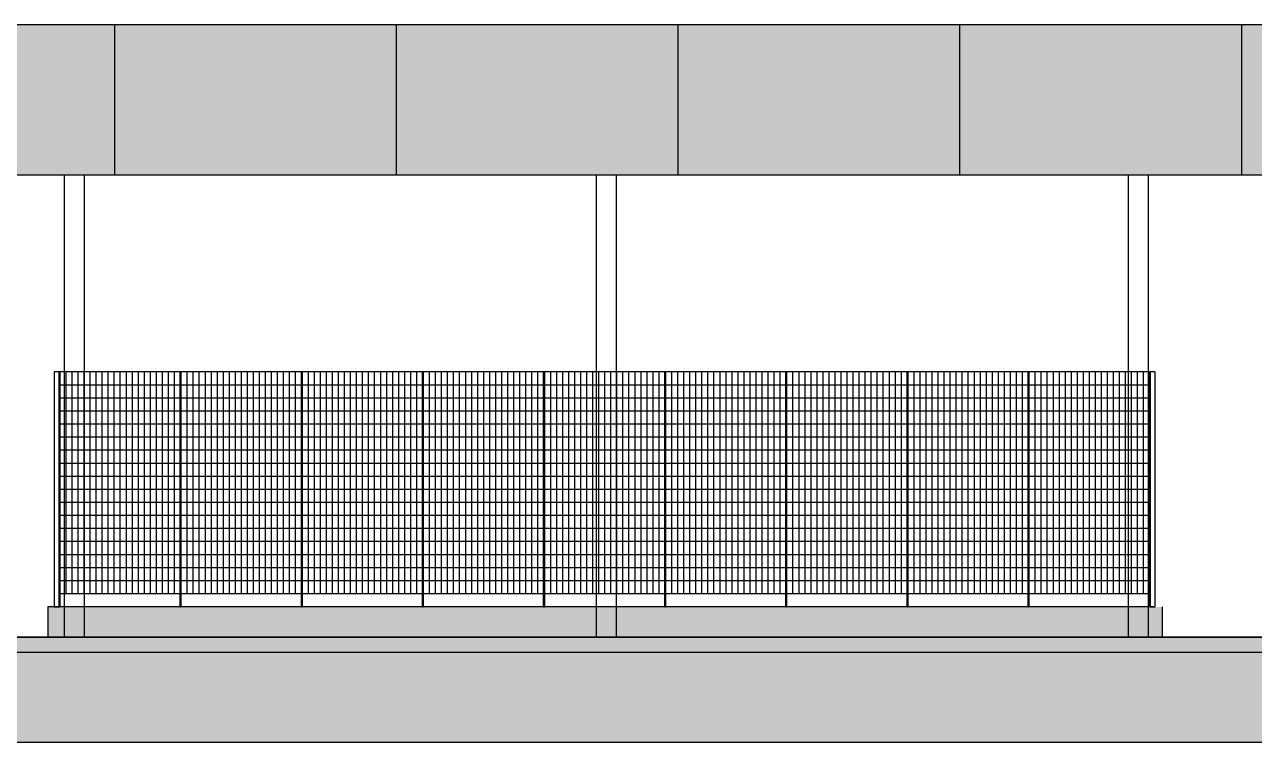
# Model space of a CAD drawing. Header units: inches. Extents: x -309 to 190, y -1585 to -1350.
# Drawn here: x -55.48 to -43.23, y -1453.56 to -1446.41 of the extents above; entities that cross this region are included whole.
import ezdxf

# ---------------------------------------------------------------- set-up
doc = ezdxf.new("R2010")
doc.units = ezdxf.units.IN
doc.header["$MEASUREMENT"] = 0
doc.linetypes.add('HIDDEN', pattern=[0.375, 0.25, -0.125])
doc.layers.get('0').update_dxf_attribs({"color": 9, "linetype": 'CONTINUOUS'})
for name, color, linetype in [('0.50', 9, 'CONTINUOUS'), ('CARP', 9, 'CONTINUOUS'), ('color gris', 9, 'CONTINUOUS'), ('COLOR MURO MUNI', 9, 'CONTINUOUS'), ('condensador', 9, 'HIDDEN'), ('referencias', 9, 'CONTINUOUS')]:
    doc.layers.add(name, color=color, linetype=linetype)

msp = doc.modelspace()

# ---------------------------------------------------------------- hatches: boundary and pattern name
at = {"layer": '0.50'}
h = msp.add_hatch(dxfattribs=at)
h.set_pattern_fill('ANSI36', color=256, scale=0.4)
h.set_pattern_definition([(45, (-166.7372, 54.537745), (0.0265165043, 0.0972271824), [0.125, -0.025, 0, -0.025])])
edge = h.paths.add_edge_path()
edge.add_line((33.623, -1452.659), (37.603, -1452.659))
edge.add_line((37.603, -1452.659), (37.603, -1452.759))
edge.add_arc((41.603, -1651.249), 198.531, 88.84553, 91.15447, ccw=False)
edge.add_line((45.603, -1452.759), (45.603, -1453.559))
edge.add_line((45.603, -1453.559), (33.623, -1453.559))
edge.add_line((33.623, -1453.559), (33.623, -1452.659))
edge = h.paths.add_edge_path()
edge.add_arc((-74.397, -1622.438), 169.727, 88.64957, 91.35043, ccw=False)
edge.add_line((-70.397, -1452.759), (-70.397, -1452.659))
edge.add_line((-70.397, -1452.659), (33.623, -1452.659))
edge.add_line((33.623, -1452.659), (33.623, -1453.559))
edge.add_line((33.623, -1453.559), (-70.397, -1453.559))
edge.add_line((-70.397, -1453.559), (-78.397, -1453.559))
edge.add_line((-78.397, -1453.559), (-78.397, -1452.759))
at = {"layer": 'color gris', "linetype": 'Continuous'}
h = msp.add_hatch(color=256, dxfattribs=at)
h.dxf.hatch_style = 1
h.paths.add_polyline_path([(-44.147, -1452.209), (-44.147, -1452.509), (-55.247, -1452.509), (-55.247, -1452.209)])
at = {"layer": 'color gris'}
msp.add_hatch(color=256, dxfattribs=at).paths.add_polyline_path([(-32.287, -1452.509), (-66.396, -1452.509), (-66.396, -1452.659), (-32.287, -1452.659)])
at = {"layer": 'referencias', "linetype": 'Continuous', "lineweight": 5}
h = msp.add_hatch(color=256, dxfattribs=at)
h.dxf.hatch_style = 1
h.paths.add_polyline_path([(-32.257, -1446.409), (-62.156, -1446.409), (-62.156, -1452.509), (-60.186, -1452.509), (-60.186, -1447.909), (-32.257, -1447.909)])

# ---------------------------------------------------------------- linework, layer by layer
at = {"linetype": 'Continuous'}
for p, q in [((-50.308, -1449.869), (-55.136, -1449.869)), ((-53.929, -1449.869), (-55.136, -1449.869)), ((-55.136, -1449.869), (-55.136, -1452.079)), ((-55.136, -1449.869), (-55.136, -1452.079)), ((-55.136, -1452.079), (-55.136, -1449.869)), ((-55.129, -1449.869), (-55.129, -1452.079)), ((-55.129, -1449.869), (-55.129, -1452.079)), ((-55.129, -1452.079), (-55.129, -1449.869)), ((-55.069, -1449.869), (-55.069, -1452.079)), ((-55.009, -1449.869), (-55.009, -1452.079)), ((-54.949, -1449.869), (-54.949, -1452.079)), ((-54.889, -1449.869), (-54.889, -1452.079)), ((-54.829, -1449.869), (-54.829, -1452.079)), ((-54.769, -1449.869), (-54.769, -1452.079)), ((-54.709, -1449.869), (-54.709, -1452.079)), ((-54.649, -1449.869), (-54.649, -1452.079)), ((-54.589, -1449.869), (-54.589, -1452.079)), ((-54.529, -1449.869), (-54.529, -1452.079)), ((-54.469, -1449.869), (-54.469, -1452.079)), ((-54.409, -1449.869), (-54.409, -1452.079)), ((-54.349, -1449.869), (-54.349, -1452.079)), ((-54.289, -1449.869), (-54.289, -1452.079)), ((-54.229, -1449.869), (-54.229, -1452.079)), ((-54.169, -1449.869), (-54.169, -1452.079)), ((-54.109, -1449.869), (-54.109, -1452.079)), ((-54.049, -1449.869), (-54.049, -1452.079)), ((-53.989, -1449.869), (-53.989, -1452.079)), ((-52.722, -1449.869), (-53.929, -1449.869)), ((-53.929, -1449.869), (-53.929, -1452.079)), ((-53.929, -1449.869), (-53.929, -1452.079)), ((-53.929, -1452.079), (-53.929, -1449.869)), ((-53.929, -1449.869), (-53.929, -1452.079)), ((-53.929, -1449.869), (-53.929, -1452.079)), ((-53.929, -1452.079), (-53.929, -1449.869)), ((-53.922, -1449.869), (-53.922, -1452.079)), ((-53.922, -1449.869), (-53.922, -1452.079)), ((-53.922, -1452.079), (-53.922, -1449.869)), ((-53.922, -1449.869), (-53.922, -1452.079)), ((-53.922, -1449.869), (-53.922, -1452.079)), ((-53.922, -1452.079), (-53.922, -1449.869)), ((-53.862, -1449.869), (-53.862, -1452.079)), ((-53.862, -1449.869), (-53.862, -1452.079)), ((-53.802, -1449.869), (-53.802, -1452.079)), ((-53.742, -1449.869), (-53.742, -1452.079)), ((-53.682, -1449.869), (-53.682, -1452.079)), ((-53.622, -1449.869), (-53.622, -1452.079)), ((-53.562, -1449.869), (-53.562, -1452.079)), ((-53.502, -1449.869), (-53.502, -1452.079)), ((-53.442, -1449.869), (-53.442, -1452.079)), ((-53.382, -1449.869), (-53.382, -1452.079)), ((-53.322, -1449.869), (-53.322, -1452.079)), ((-53.262, -1449.869), (-53.262, -1452.079)), ((-53.202, -1449.869), (-53.202, -1452.079)), ((-53.142, -1449.869), (-53.142, -1452.079)), ((-53.082, -1449.869), (-53.082, -1452.079)), ((-53.022, -1449.869), (-53.022, -1452.079)), ((-52.962, -1449.869), (-52.962, -1452.079)), ((-52.902, -1449.869), (-52.902, -1452.079)), ((-52.842, -1449.869), (-52.842, -1452.079)), ((-52.782, -1449.869), (-52.782, -1452.079)), ((-51.515, -1449.869), (-52.722, -1449.869)), ((-52.722, -1449.869), (-52.722, -1452.079)), ((-52.722, -1449.869), (-52.722, -1452.079)), ((-52.722, -1452.079), (-52.722, -1449.869)), ((-52.722, -1449.869), (-52.722, -1452.079)), ((-52.722, -1449.869), (-52.722, -1452.079)), ((-52.722, -1452.079), (-52.722, -1449.869)), ((-52.715, -1449.869), (-52.715, -1452.079)), ((-52.715, -1449.869), (-52.715, -1452.079)), ((-52.715, -1452.079), (-52.715, -1449.869)), ((-52.715, -1449.869), (-52.715, -1452.079)), ((-52.715, -1449.869), (-52.715, -1452.079)), ((-52.715, -1452.079), (-52.715, -1449.869)), ((-52.655, -1449.869), (-52.655, -1452.079)), ((-52.655, -1449.869), (-52.655, -1452.079)), ((-52.595, -1449.869), (-52.595, -1452.079)), ((-52.535, -1449.869), (-52.535, -1452.079)), ((-52.475, -1449.869), (-52.475, -1452.079)), ((-52.415, -1449.869), (-52.415, -1452.079)), ((-52.355, -1449.869), (-52.355, -1452.079)), ((-52.295, -1449.869), (-52.295, -1452.079)), ((-52.235, -1449.869), (-52.235, -1452.079)), ((-52.175, -1449.869), (-52.175, -1452.079)), ((-52.115, -1449.869), (-52.115, -1452.079)), ((-52.055, -1449.869), (-52.055, -1452.079)), ((-51.995, -1449.869), (-51.995, -1452.079)), ((-51.935, -1449.869), (-51.935, -1452.079)), ((-51.875, -1449.869), (-51.875, -1452.079)), ((-51.815, -1449.869), (-51.815, -1452.079)), ((-51.755, -1449.869), (-51.755, -1452.079)), ((-51.695, -1449.869), (-51.695, -1452.079)), ((-51.635, -1449.869), (-51.635, -1452.079)), ((-51.575, -1449.869), (-51.575, -1452.079)), ((-50.308, -1449.869), (-51.515, -1449.869)), ((-51.515, -1449.869), (-51.515, -1452.079)), ((-51.515, -1449.869), (-51.515, -1452.079)), ((-51.515, -1452.079), (-51.515, -1449.869)), ((-51.515, -1449.869), (-51.515, -1452.079)), ((-51.515, -1449.869), (-51.515, -1452.079)), ((-51.515, -1452.079), (-51.515, -1449.869)), ((-51.508, -1449.869), (-51.508, -1452.079)), ((-51.508, -1449.869), (-51.508, -1452.079)), ((-51.508, -1452.079), (-51.508, -1449.869)), ((-51.508, -1449.869), (-51.508, -1452.079)), ((-51.508, -1449.869), (-51.508, -1452.079)), ((-51.508, -1452.079), (-51.508, -1449.869)), ((-51.448, -1449.869), (-51.448, -1452.079)), ((-51.448, -1449.869), (-51.448, -1452.079)), ((-51.388, -1449.869), (-51.388, -1452.079)), ((-51.328, -1449.869), (-51.328, -1452.079)), ((-51.268, -1449.869), (-51.268, -1452.079)), ((-51.208, -1449.869), (-51.208, -1452.079)), ((-51.148, -1449.869), (-51.148, -1452.079)), ((-51.088, -1449.869), (-51.088, -1452.079)), ((-51.028, -1449.869), (-51.028, -1452.079)), ((-50.968, -1449.869), (-50.968, -1452.079)), ((-50.908, -1449.869), (-50.908, -1452.079)), ((-50.848, -1449.869), (-50.848, -1452.079)), ((-50.788, -1449.869), (-50.788, -1452.079)), ((-50.728, -1449.869), (-50.728, -1452.079)), ((-50.668, -1449.869), (-50.668, -1452.079)), ((-50.608, -1449.869), (-50.608, -1452.079)), ((-50.548, -1449.869), (-50.548, -1452.079)), ((-50.488, -1449.869), (-50.488, -1452.079)), ((-50.428, -1449.869), (-50.428, -1452.079)), ((-50.368, -1449.869), (-50.368, -1452.079)), ((-49.101, -1449.869), (-50.308, -1449.869)), ((-50.308, -1449.869), (-50.308, -1452.079)), ((-50.308, -1449.869), (-50.308, -1452.079)), ((-50.308, -1452.079), (-50.308, -1449.869)), ((-50.308, -1449.869), (-50.308, -1452.079)), ((-50.308, -1449.869), (-50.308, -1452.079)), ((-50.308, -1452.079), (-50.308, -1449.869)), ((-50.301, -1449.869), (-50.301, -1452.079)), ((-50.301, -1449.869), (-50.301, -1452.079)), ((-50.301, -1452.079), (-50.301, -1449.869)), ((-50.301, -1449.869), (-50.301, -1452.079)), ((-50.301, -1449.869), (-50.301, -1452.079)), ((-50.301, -1452.079), (-50.301, -1449.869)), ((-50.241, -1449.869), (-50.241, -1452.079)), ((-50.241, -1449.869), (-50.241, -1452.079)), ((-50.181, -1449.869), (-50.181, -1452.079)), ((-50.121, -1449.869), (-50.121, -1452.079)), ((-50.061, -1449.869), (-50.061, -1452.079)), ((-50.001, -1449.869), (-50.001, -1452.079)), ((-49.941, -1449.869), (-49.941, -1452.079)), ((-49.881, -1449.869), (-49.881, -1452.079)), ((-49.821, -1449.869), (-49.821, -1452.079)), ((-49.761, -1449.869), (-49.761, -1452.079)), ((-49.701, -1449.869), (-49.701, -1452.079)), ((-49.641, -1449.869), (-49.641, -1452.079)), ((-49.581, -1449.869), (-49.581, -1452.079)), ((-49.521, -1449.869), (-49.521, -1452.079)), ((-49.461, -1449.869), (-49.461, -1452.079)), ((-49.401, -1449.869), (-49.401, -1452.079)), ((-49.341, -1449.869), (-49.341, -1452.079)), ((-49.281, -1449.869), (-49.281, -1452.079)), ((-49.221, -1449.869), (-49.221, -1452.079)), ((-49.161, -1449.869), (-49.161, -1452.079)), ((-47.894, -1449.869), (-49.101, -1449.869)), ((-49.101, -1449.869), (-49.101, -1452.079)), ((-49.101, -1449.869), (-49.101, -1452.079)), ((-49.101, -1452.079), (-49.101, -1449.869)), ((-49.094, -1449.869), (-49.094, -1452.079)), ((-49.094, -1449.869), (-49.094, -1452.079)), ((-49.094, -1452.079), (-49.094, -1449.869)), ((-49.034, -1449.869), (-49.034, -1452.079)), ((-48.974, -1449.869), (-48.974, -1452.079)), ((-48.914, -1449.869), (-48.914, -1452.079)), ((-48.854, -1449.869), (-48.854, -1452.079)), ((-48.794, -1449.869), (-48.794, -1452.079)), ((-48.734, -1449.869), (-48.734, -1452.079)), ((-48.674, -1449.869), (-48.674, -1452.079)), ((-48.614, -1449.869), (-48.614, -1452.079)), ((-48.554, -1449.869), (-48.554, -1452.079)), ((-48.494, -1449.869), (-48.494, -1452.079)), ((-48.434, -1449.869), (-48.434, -1452.079)), ((-48.374, -1449.869), (-48.374, -1452.079)), ((-48.314, -1449.869), (-48.314, -1452.079)), ((-48.254, -1449.869), (-48.254, -1452.079)), ((-48.194, -1449.869), (-48.194, -1452.079)), ((-48.134, -1449.869), (-48.134, -1452.079)), ((-48.074, -1449.869), (-48.074, -1452.079)), ((-48.014, -1449.869), (-48.014, -1452.079)), ((-47.954, -1449.869), (-47.954, -1452.079)), ((-46.687, -1449.869), (-47.894, -1449.869)), ((-47.894, -1449.869), (-47.894, -1452.079)), ((-47.894, -1449.869), (-47.894, -1452.079)), ((-47.894, -1452.079), (-47.894, -1449.869)), ((-47.887, -1449.869), (-47.887, -1452.079)), ((-47.887, -1449.869), (-47.887, -1452.079)), ((-47.887, -1452.079), (-47.887, -1449.869)), ((-47.827, -1449.869), (-47.827, -1452.079)), ((-47.767, -1449.869), (-47.767, -1452.079)), ((-47.707, -1449.869), (-47.707, -1452.079)), ((-47.647, -1449.869), (-47.647, -1452.079)), ((-47.587, -1449.869), (-47.587, -1452.079)), ((-47.527, -1449.869), (-47.527, -1452.079)), ((-47.467, -1449.869), (-47.467, -1452.079)), ((-47.407, -1449.869), (-47.407, -1452.079)), ((-47.347, -1449.869), (-47.347, -1452.079)), ((-47.287, -1449.869), (-47.287, -1452.079)), ((-47.227, -1449.869), (-47.227, -1452.079)), ((-47.167, -1449.869), (-47.167, -1452.079)), ((-47.107, -1449.869), (-47.107, -1452.079)), ((-47.047, -1449.869), (-47.047, -1452.079)), ((-46.987, -1449.869), (-46.987, -1452.079)), ((-46.927, -1449.869), (-46.927, -1452.079)), ((-46.867, -1449.869), (-46.867, -1452.079)), ((-46.807, -1449.869), (-46.807, -1452.079)), ((-46.747, -1449.869), (-46.747, -1452.079)), ((-45.48, -1449.869), (-46.687, -1449.869)), ((-46.687, -1449.869), (-46.687, -1452.079)), ((-46.687, -1449.869), (-46.687, -1452.079)), ((-46.687, -1452.079), (-46.687, -1449.869)), ((-46.68, -1449.869), (-46.68, -1452.079)), ((-46.68, -1449.869), (-46.68, -1452.079)), ((-46.68, -1452.079), (-46.68, -1449.869)), ((-46.62, -1449.869), (-46.62, -1452.079)), ((-46.56, -1449.869), (-46.56, -1452.079)), ((-46.5, -1449.869), (-46.5, -1452.079)), ((-46.44, -1449.869), (-46.44, -1452.079)), ((-46.38, -1449.869), (-46.38, -1452.079)), ((-46.32, -1449.869), (-46.32, -1452.079)), ((-46.26, -1449.869), (-46.26, -1452.079)), ((-46.2, -1449.869), (-46.2, -1452.079)), ((-46.14, -1449.869), (-46.14, -1452.079)), ((-46.08, -1449.869), (-46.08, -1452.079)), ((-46.02, -1449.869), (-46.02, -1452.079)), ((-45.96, -1449.869), (-45.96, -1452.079)), ((-45.9, -1449.869), (-45.9, -1452.079)), ((-45.84, -1449.869), (-45.84, -1452.079)), ((-45.78, -1449.869), (-45.78, -1452.079)), ((-45.72, -1449.869), (-45.72, -1452.079)), ((-45.66, -1449.869), (-45.66, -1452.079)), ((-45.6, -1449.869), (-45.6, -1452.079)), ((-45.54, -1449.869), (-45.54, -1452.079)), ((-44.273, -1449.869), (-45.48, -1449.869)), ((-45.48, -1449.869), (-45.48, -1452.079)), ((-45.48, -1449.869), (-45.48, -1452.079)), ((-45.48, -1452.079), (-45.48, -1449.869)), ((-45.473, -1449.869), (-45.473, -1452.079)), ((-45.473, -1449.869), (-45.473, -1452.079)), ((-45.473, -1452.079), (-45.473, -1449.869)), ((-45.413, -1449.869), (-45.413, -1452.079)), ((-45.353, -1449.869), (-45.353, -1452.079)), ((-45.293, -1449.869), (-45.293, -1452.079)), ((-45.233, -1449.869), (-45.233, -1452.079)), ((-45.173, -1449.869), (-45.173, -1452.079)), ((-45.113, -1449.869), (-45.113, -1452.079)), ((-45.053, -1449.869), (-45.053, -1452.079)), ((-44.993, -1449.869), (-44.993, -1452.079)), ((-44.933, -1449.869), (-44.933, -1452.079)), ((-44.873, -1449.869), (-44.873, -1452.079)), ((-44.813, -1449.869), (-44.813, -1452.079)), ((-44.753, -1449.869), (-44.753, -1452.079)), ((-44.693, -1449.869), (-44.693, -1452.079)), ((-44.633, -1449.869), (-44.633, -1452.079)), ((-44.573, -1449.869), (-44.573, -1452.079)), ((-44.513, -1449.869), (-44.513, -1452.079)), ((-44.453, -1449.869), (-44.453, -1452.079)), ((-44.393, -1449.869), (-44.393, -1452.079)), ((-44.333, -1449.869), (-44.333, -1452.079)), ((-44.273, -1449.869), (-44.273, -1452.079)), ((-44.273, -1452.079), (-44.273, -1449.869)), ((-44.266, -1452.079), (-44.266, -1449.869)), ((-50.308, -1449.999), (-55.136, -1449.999)), ((-53.929, -1449.999), (-55.129, -1449.999)), ((-52.722, -1449.999), (-53.922, -1449.999)), ((-51.515, -1449.999), (-52.715, -1449.999)), ((-50.308, -1449.999), (-51.508, -1449.999)), ((-49.101, -1449.999), (-50.301, -1449.999)), ((-47.894, -1449.999), (-49.094, -1449.999)), ((-46.687, -1449.999), (-47.887, -1449.999)), ((-45.48, -1449.999), (-46.68, -1449.999)), ((-44.273, -1449.999), (-45.473, -1449.999)), ((-50.308, -1450.129), (-55.136, -1450.129)), ((-53.929, -1450.129), (-55.129, -1450.129)), ((-52.722, -1450.129), (-53.922, -1450.129)), ((-51.515, -1450.129), (-52.715, -1450.129)), ((-50.308, -1450.129), (-51.508, -1450.129)), ((-49.101, -1450.129), (-50.301, -1450.129)), ((-47.894, -1450.129), (-49.094, -1450.129)), ((-46.687, -1450.129), (-47.887, -1450.129)), ((-45.48, -1450.129), (-46.68, -1450.129)), ((-44.273, -1450.129), (-45.473, -1450.129)), ((-50.308, -1450.259), (-55.136, -1450.259)), ((-53.929, -1450.259), (-55.129, -1450.259)), ((-52.722, -1450.259), (-53.922, -1450.259)), ((-51.515, -1450.259), (-52.715, -1450.259)), ((-50.308, -1450.259), (-51.508, -1450.259)), ((-49.101, -1450.259), (-50.301, -1450.259)), ((-47.894, -1450.259), (-49.094, -1450.259)), ((-46.687, -1450.259), (-47.887, -1450.259)), ((-45.48, -1450.259), (-46.68, -1450.259)), ((-44.273, -1450.259), (-45.473, -1450.259)), ((-50.308, -1450.389), (-55.136, -1450.389)), ((-53.929, -1450.389), (-55.129, -1450.389)), ((-52.722, -1450.389), (-53.922, -1450.389)), ((-51.515, -1450.389), (-52.715, -1450.389)), ((-50.308, -1450.389), (-51.508, -1450.389)), ((-49.101, -1450.389), (-50.301, -1450.389)), ((-47.894, -1450.389), (-49.094, -1450.389)), ((-46.687, -1450.389), (-47.887, -1450.389)), ((-45.48, -1450.389), (-46.68, -1450.389)), ((-44.273, -1450.389), (-45.473, -1450.389)), ((-50.308, -1450.519), (-55.136, -1450.519)), ((-53.929, -1450.519), (-55.129, -1450.519)), ((-52.722, -1450.519), (-53.922, -1450.519)), ((-51.515, -1450.519), (-52.715, -1450.519)), ((-50.308, -1450.519), (-51.508, -1450.519)), ((-49.101, -1450.519), (-50.301, -1450.519)), ((-47.894, -1450.519), (-49.094, -1450.519)), ((-46.687, -1450.519), (-47.887, -1450.519)), ((-45.48, -1450.519), (-46.68, -1450.519)), ((-44.273, -1450.519), (-45.473, -1450.519)), ((-50.308, -1450.649), (-55.136, -1450.649)), ((-53.929, -1450.649), (-55.129, -1450.649)), ((-52.722, -1450.649), (-53.922, -1450.649)), ((-51.515, -1450.649), (-52.715, -1450.649)), ((-50.308, -1450.649), (-51.508, -1450.649)), ((-49.101, -1450.649), (-50.301, -1450.649)), ((-47.894, -1450.649), (-49.094, -1450.649)), ((-46.687, -1450.649), (-47.887, -1450.649)), ((-45.48, -1450.649), (-46.68, -1450.649)), ((-44.273, -1450.649), (-45.473, -1450.649)), ((-50.308, -1450.779), (-55.136, -1450.779)), ((-53.929, -1450.779), (-55.129, -1450.779)), ((-52.722, -1450.779), (-53.922, -1450.779)), ((-51.515, -1450.779), (-52.715, -1450.779)), ((-50.308, -1450.779), (-51.508, -1450.779)), ((-49.101, -1450.779), (-50.301, -1450.779)), ((-47.894, -1450.779), (-49.094, -1450.779)), ((-46.687, -1450.779), (-47.887, -1450.779)), ((-45.48, -1450.779), (-46.68, -1450.779)), ((-44.273, -1450.779), (-45.473, -1450.779)), ((-50.308, -1450.909), (-55.136, -1450.909)), ((-53.929, -1450.909), (-55.129, -1450.909)), ((-52.722, -1450.909), (-53.922, -1450.909)), ((-51.515, -1450.909), (-52.715, -1450.909)), ((-50.308, -1450.909), (-51.508, -1450.909)), ((-49.101, -1450.909), (-50.301, -1450.909)), ((-47.894, -1450.909), (-49.094, -1450.909)), ((-46.687, -1450.909), (-47.887, -1450.909)), ((-45.48, -1450.909), (-46.68, -1450.909)), ((-44.273, -1450.909), (-45.473, -1450.909)), ((-50.308, -1451.039), (-55.136, -1451.039)), ((-53.929, -1451.039), (-55.129, -1451.039)), ((-52.722, -1451.039), (-53.922, -1451.039)), ((-51.515, -1451.039), (-52.715, -1451.039)), ((-50.308, -1451.039), (-51.508, -1451.039)), ((-49.101, -1451.039), (-50.301, -1451.039)), ((-47.894, -1451.039), (-49.094, -1451.039)), ((-46.687, -1451.039), (-47.887, -1451.039)), ((-45.48, -1451.039), (-46.68, -1451.039)), ((-44.273, -1451.039), (-45.473, -1451.039)), ((-50.308, -1451.169), (-55.136, -1451.169)), ((-53.929, -1451.169), (-55.129, -1451.169)), ((-52.722, -1451.169), (-53.922, -1451.169)), ((-51.515, -1451.169), (-52.715, -1451.169)), ((-50.308, -1451.169), (-51.508, -1451.169)), ((-49.101, -1451.169), (-50.301, -1451.169)), ((-47.894, -1451.169), (-49.094, -1451.169)), ((-46.687, -1451.169), (-47.887, -1451.169)), ((-45.48, -1451.169), (-46.68, -1451.169)), ((-44.273, -1451.169), (-45.473, -1451.169)), ((-50.308, -1451.299), (-55.136, -1451.299)), ((-53.929, -1451.299), (-55.129, -1451.299)), ((-52.722, -1451.299), (-53.922, -1451.299)), ((-51.515, -1451.299), (-52.715, -1451.299)), ((-50.308, -1451.299), (-51.508, -1451.299)), ((-49.101, -1451.299), (-50.301, -1451.299)), ((-47.894, -1451.299), (-49.094, -1451.299)), ((-46.687, -1451.299), (-47.887, -1451.299)), ((-45.48, -1451.299), (-46.68, -1451.299)), ((-44.273, -1451.299), (-45.473, -1451.299)), ((-50.308, -1451.429), (-55.136, -1451.429)), ((-53.929, -1451.429), (-55.129, -1451.429)), ((-52.722, -1451.429), (-53.922, -1451.429)), ((-51.515, -1451.429), (-52.715, -1451.429)), ((-50.308, -1451.429), (-51.508, -1451.429)), ((-49.101, -1451.429), (-50.301, -1451.429)), ((-47.894, -1451.429), (-49.094, -1451.429)), ((-46.687, -1451.429), (-47.887, -1451.429)), ((-45.48, -1451.429), (-46.68, -1451.429)), ((-44.273, -1451.429), (-45.473, -1451.429)), ((-50.308, -1451.559), (-55.136, -1451.559)), ((-53.929, -1451.559), (-55.129, -1451.559)), ((-52.722, -1451.559), (-53.922, -1451.559)), ((-51.515, -1451.559), (-52.715, -1451.559)), ((-50.308, -1451.559), (-51.508, -1451.559)), ((-49.101, -1451.559), (-50.301, -1451.559)), ((-47.894, -1451.559), (-49.094, -1451.559)), ((-46.687, -1451.559), (-47.887, -1451.559)), ((-45.48, -1451.559), (-46.68, -1451.559)), ((-44.273, -1451.559), (-45.473, -1451.559)), ((-50.308, -1451.689), (-55.136, -1451.689)), ((-53.929, -1451.689), (-55.129, -1451.689)), ((-52.722, -1451.689), (-53.922, -1451.689)), ((-51.515, -1451.689), (-52.715, -1451.689)), ((-50.308, -1451.689), (-51.508, -1451.689)), ((-49.101, -1451.689), (-50.301, -1451.689)), ((-47.894, -1451.689), (-49.094, -1451.689)), ((-46.687, -1451.689), (-47.887, -1451.689)), ((-45.48, -1451.689), (-46.68, -1451.689)), ((-44.273, -1451.689), (-45.473, -1451.689)), ((-50.308, -1451.819), (-55.136, -1451.819)), ((-53.929, -1451.819), (-55.129, -1451.819)), ((-52.722, -1451.819), (-53.922, -1451.819)), ((-51.515, -1451.819), (-52.715, -1451.819)), ((-50.308, -1451.819), (-51.508, -1451.819)), ((-49.101, -1451.819), (-50.301, -1451.819)), ((-47.894, -1451.819), (-49.094, -1451.819)), ((-46.687, -1451.819), (-47.887, -1451.819)), ((-45.48, -1451.819), (-46.68, -1451.819)), ((-44.273, -1451.819), (-45.473, -1451.819)), ((-50.308, -1451.949), (-55.136, -1451.949)), ((-53.929, -1451.949), (-55.129, -1451.949)), ((-52.722, -1451.949), (-53.922, -1451.949)), ((-51.515, -1451.949), (-52.715, -1451.949)), ((-50.308, -1451.949), (-51.508, -1451.949)), ((-49.101, -1451.949), (-50.301, -1451.949)), ((-47.894, -1451.949), (-49.094, -1451.949)), ((-46.687, -1451.949), (-47.887, -1451.949)), ((-45.48, -1451.949), (-46.68, -1451.949)), ((-44.273, -1451.949), (-45.473, -1451.949)), ((-50.308, -1452.079), (-55.136, -1452.079)), ((-53.929, -1452.079), (-55.136, -1452.079)), ((-52.722, -1452.079), (-53.929, -1452.079)), ((-51.515, -1452.079), (-52.722, -1452.079)), ((-50.308, -1452.079), (-51.515, -1452.079)), ((-49.101, -1452.079), (-50.308, -1452.079)), ((-47.894, -1452.079), (-49.101, -1452.079)), ((-46.687, -1452.079), (-47.894, -1452.079)), ((-45.48, -1452.079), (-46.687, -1452.079)), ((-44.273, -1452.079), (-45.48, -1452.079)), ((-44.231, -1452.209), (-55.247, -1452.209)), ((-55.247, -1452.209), (-55.247, -1452.509)), ((-44.147, -1452.209), (-44.147, -1452.509))]:
    msp.add_line(p, q, dxfattribs=at)
for points in [[(-55.085, -1447.909), (-55.085, -1452.509)], [(-54.885, -1447.909), (-54.885, -1452.509)], [(-49.785, -1447.909), (-49.785, -1452.509)], [(-49.585, -1447.909), (-49.585, -1452.509)], [(-44.485, -1447.909), (-44.485, -1452.509)], [(-44.285, -1447.909), (-44.285, -1452.509)], [(-70.397, -1452.759), (-70.397, -1452.659), (-66.396, -1452.659), (-66.396, -1452.509), (33.604, -1452.509), (33.604, -1452.659), (37.603, -1452.659), (37.603, -1452.759)], [(45.603, -1452.759), (45.603, -1453.559), (-70.397, -1453.559), (-78.397, -1453.559), (-78.397, -1452.759)]]:
    msp.add_lwpolyline(points)
for points in [[(-55.136, -1449.869), (-55.186, -1449.869), (-55.186, -1452.209), (-55.136, -1452.209)], [(-55.129, -1449.869), (-55.136, -1449.869), (-55.136, -1452.209), (-55.129, -1452.209)], [(-55.136, -1449.869), (-55.129, -1449.869), (-55.129, -1452.209), (-55.136, -1452.209)], [(-53.922, -1449.869), (-53.929, -1449.869), (-53.929, -1452.209), (-53.922, -1452.209)], [(-53.929, -1449.869), (-53.922, -1449.869), (-53.922, -1452.209), (-53.929, -1452.209)], [(-53.922, -1449.869), (-53.929, -1449.869), (-53.929, -1452.209), (-53.922, -1452.209)], [(-53.929, -1449.869), (-53.922, -1449.869), (-53.922, -1452.209), (-53.929, -1452.209)], [(-52.715, -1449.869), (-52.722, -1449.869), (-52.722, -1452.209), (-52.715, -1452.209)], [(-52.722, -1449.869), (-52.715, -1449.869), (-52.715, -1452.209), (-52.722, -1452.209)], [(-52.715, -1449.869), (-52.722, -1449.869), (-52.722, -1452.209), (-52.715, -1452.209)], [(-52.722, -1449.869), (-52.715, -1449.869), (-52.715, -1452.209), (-52.722, -1452.209)], [(-51.508, -1449.869), (-51.515, -1449.869), (-51.515, -1452.209), (-51.508, -1452.209)], [(-51.515, -1449.869), (-51.508, -1449.869), (-51.508, -1452.209), (-51.515, -1452.209)], [(-51.508, -1449.869), (-51.515, -1449.869), (-51.515, -1452.209), (-51.508, -1452.209)], [(-51.515, -1449.869), (-51.508, -1449.869), (-51.508, -1452.209), (-51.515, -1452.209)], [(-50.301, -1449.869), (-50.308, -1449.869), (-50.308, -1452.209), (-50.301, -1452.209)], [(-50.308, -1449.869), (-50.301, -1449.869), (-50.301, -1452.209), (-50.308, -1452.209)], [(-50.301, -1449.869), (-50.308, -1449.869), (-50.308, -1452.209), (-50.301, -1452.209)], [(-50.308, -1449.869), (-50.301, -1449.869), (-50.301, -1452.209), (-50.308, -1452.209)], [(-49.094, -1449.869), (-49.101, -1449.869), (-49.101, -1452.209), (-49.094, -1452.209)], [(-49.101, -1449.869), (-49.094, -1449.869), (-49.094, -1452.209), (-49.101, -1452.209)], [(-47.887, -1449.869), (-47.894, -1449.869), (-47.894, -1452.209), (-47.887, -1452.209)], [(-47.894, -1449.869), (-47.887, -1449.869), (-47.887, -1452.209), (-47.894, -1452.209)], [(-46.68, -1449.869), (-46.687, -1449.869), (-46.687, -1452.209), (-46.68, -1452.209)], [(-46.687, -1449.869), (-46.68, -1449.869), (-46.68, -1452.209), (-46.687, -1452.209)], [(-45.473, -1449.869), (-45.48, -1449.869), (-45.48, -1452.209), (-45.473, -1452.209)], [(-45.48, -1449.869), (-45.473, -1449.869), (-45.473, -1452.209), (-45.48, -1452.209)], [(-44.273, -1449.869), (-44.266, -1449.869), (-44.266, -1452.209), (-44.273, -1452.209)], [(-44.216, -1449.869), (-44.266, -1449.869), (-44.266, -1452.209), (-44.216, -1452.209)]]:
    msp.add_lwpolyline(points, close=True, dxfattribs=at)
at = {"layer": 'CARP'}
for p, q in [((-54.583, -1446.409), (-54.583, -1447.909)), ((-51.776, -1446.409), (-51.776, -1447.909)), ((-48.97, -1446.409), (-48.97, -1447.909)), ((-46.163, -1446.409), (-46.163, -1447.909)), ((-43.356, -1446.409), (-43.356, -1447.909))]:
    msp.add_line(p, q, dxfattribs=at)
msp.add_lwpolyline([(-32.257, -1447.909), (-60.186, -1447.909), (-60.186, -1452.509), (-62.156, -1452.509), (-62.156, -1446.409), (-32.257, -1446.409)], dxfattribs=at)
at = {"layer": 'COLOR MURO MUNI'}
msp.add_lwpolyline([(-32.287, -1452.509), (-66.396, -1452.509), (-66.396, -1452.659), (-32.287, -1452.659)], close=True, dxfattribs=at)
at = {"layer": 'condensador', "linetype": 'ByBlock'}
msp.add_lwpolyline([(-66.397, -1452.659), (33.644, -1452.659)], dxfattribs=at)

doc.saveas('drawing.dxf')
